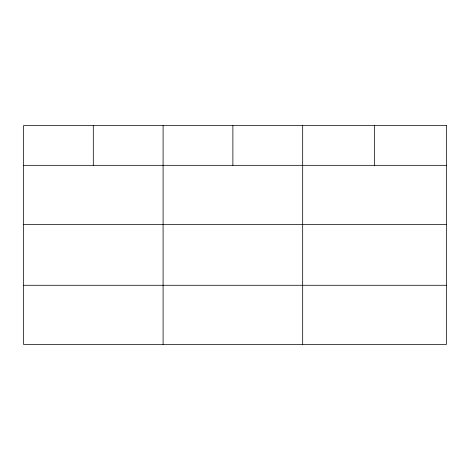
<?xml version="1.0" encoding="UTF-8"?>
<svg xmlns="http://www.w3.org/2000/svg" width="470" height="470" viewBox="0 0 470 470"><rect width="100%" height="100%" fill="white"/><g stroke="black" fill="none" stroke-linecap="round" stroke-linejoin="round"><path stroke-width="0.7" d="M23.5 165.328L446.5 165.328M23.5 224.407L446.5 224.407M23.5 285.278L446.5 285.278M374.59 125.643L374.59 165.328M302.68 125.643L302.68 344.357M232.885 125.643L232.885 165.328M163.09 125.643L163.09 344.357M93.295 125.643L93.295 165.328M446.5 125.643L23.5 125.643L23.5 344.357L446.5 344.357L446.5 125.643"/></g></svg>
